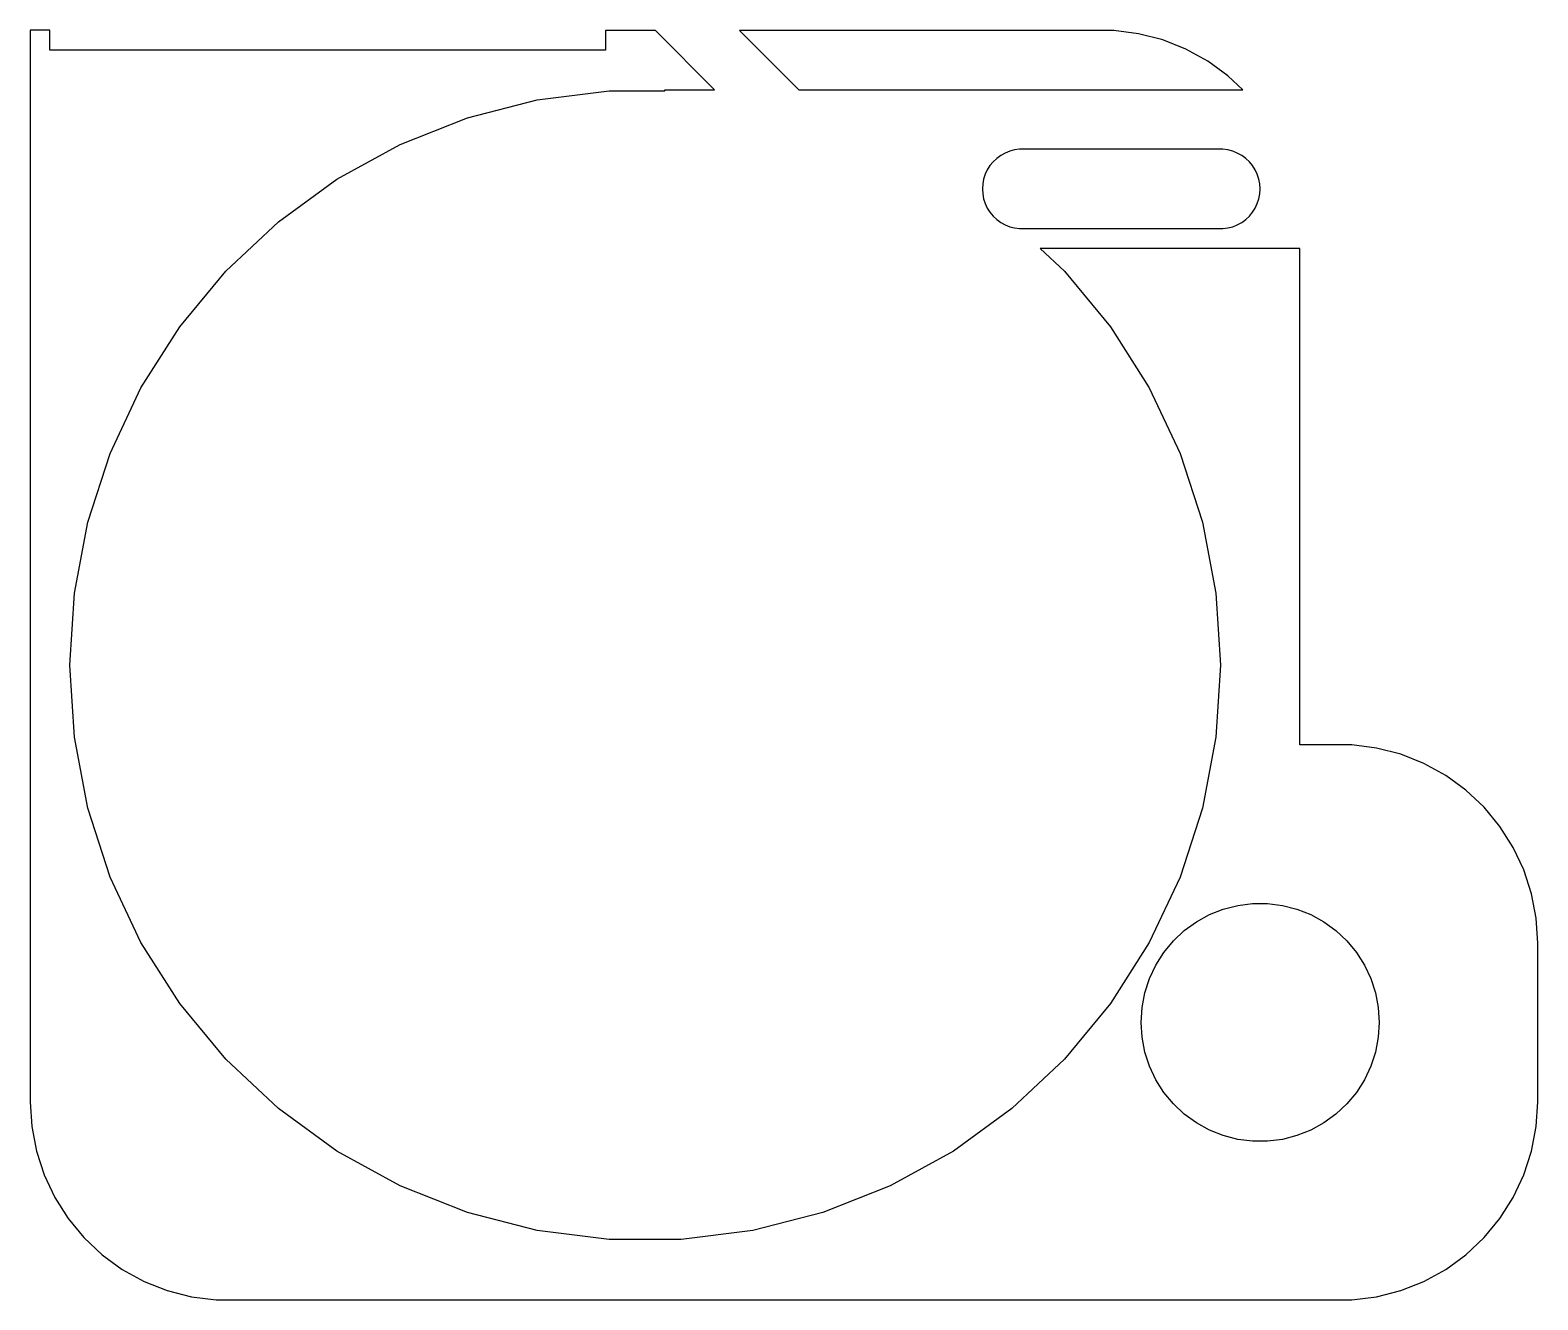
# Model space of a CAD drawing. Header units: metres. Extents: x -16 to 22, y 62 to 94.
import ezdxf

# ---------------------------------------------------------------- set-up
doc = ezdxf.new("R2010")
doc.units = ezdxf.units.M

msp = doc.modelspace()

# ---------------------------------------------------------------- linework, layer by layer
for p, q in [((-15.5, 94), (-16, 94)), ((-16, 94), (-16, 67)), ((-15.5, 93.5), (-15.5, 94)), ((-0.24013, 93.9901), (-1.5, 93.9901)), ((-1.5, 93.9901), (-1.5, 93.5)), ((1.24998, 92.5), (-0.24013, 93.9901)), ((11.3139, 93.9901), (1.88118, 93.9901)), ((1.88118, 93.9901), (3.37131, 92.5)), ((11.9369, 93.9114), (11.3139, 93.9901)), ((12.5451, 93.7553), (11.9369, 93.9114)), ((-1.5, 93.5), (-15.5, 93.5)), ((13.1289, 93.5241), (12.5451, 93.7553)), ((13.6791, 93.2216), (13.1289, 93.5241)), ((14.1871, 92.8526), (13.6791, 93.2216)), ((14.5626, 92.5), (14.1871, 92.8526)), ((-3.21703, 92.2432), (-1.41046, 92.4714)), ((-1.41046, 92.4714), (0, 92.4714)), ((0, 92.4714), (0, 92.5)), ((0, 92.5), (1.24998, 92.5)), ((3.37131, 92.5), (14.5626, 92.5)), ((-4.98074, 91.7903), (-3.21703, 92.2432)), ((-6.6738, 91.12), (-4.98074, 91.7903)), ((-8.26949, 90.2428), (-6.6738, 91.12)), ((8.46417, 90.8443), (8.36256, 90.7705)), ((8.57422, 90.9048), (8.46417, 90.8443)), ((8.69098, 90.951), (8.57422, 90.9048)), ((8.81261, 90.9823), (8.69098, 90.951)), ((8.93719, 90.998), (8.81261, 90.9823)), ((14.0628, 90.998), (8.93719, 90.998)), ((14.1874, 90.9823), (14.0628, 90.998)), ((14.309, 90.951), (14.1874, 90.9823)), ((14.4258, 90.9048), (14.309, 90.951)), ((14.5358, 90.8443), (14.4258, 90.9048)), ((14.6374, 90.7705), (14.5358, 90.8443)), ((8.12369, 90.4818), (8.07022, 90.3681)), ((8.19098, 90.5878), (8.12369, 90.4818)), ((8.27103, 90.6845), (8.19098, 90.5878)), ((8.36256, 90.7705), (8.27103, 90.6845)), ((14.729, 90.6845), (14.6374, 90.7705)), ((14.809, 90.5878), (14.729, 90.6845)), ((14.8763, 90.4818), (14.809, 90.5878)), ((14.9298, 90.3681), (14.8763, 90.4818)), ((-9.74265, 89.1724), (-8.26949, 90.2428)), ((8.00787, 90.1253), (8, 90)), ((8.0314, 90.2487), (8.00787, 90.1253)), ((8.07022, 90.3681), (8.0314, 90.2487)), ((14.9686, 90.2487), (14.9298, 90.3681)), ((14.9921, 90.1253), (14.9686, 90.2487)), ((15, 90), (14.9921, 90.1253)), ((8, 90), (8.00787, 89.8747)), ((8.00787, 89.8747), (8.0314, 89.7513)), ((8.0314, 89.7513), (8.07022, 89.6319)), ((14.9298, 89.6319), (14.9686, 89.7513)), ((14.9686, 89.7513), (14.9921, 89.8747)), ((14.9921, 89.8747), (15, 90)), ((8.07022, 89.6319), (8.12369, 89.5182)), ((8.12369, 89.5182), (8.19098, 89.4122)), ((8.19098, 89.4122), (8.27103, 89.3154)), ((8.27103, 89.3154), (8.36256, 89.2295)), ((14.6374, 89.2295), (14.729, 89.3154)), ((14.729, 89.3154), (14.809, 89.4122)), ((14.809, 89.4122), (14.8763, 89.5182)), ((14.8763, 89.5182), (14.9298, 89.6319)), ((-11.07, 87.9259), (-9.74265, 89.1724)), ((8.36256, 89.2295), (8.46417, 89.1557)), ((8.46417, 89.1557), (8.57422, 89.0952)), ((8.57422, 89.0952), (8.69098, 89.0489)), ((8.69098, 89.0489), (8.81261, 89.0177)), ((8.81261, 89.0177), (8.93719, 89.002)), ((8.93719, 89.002), (14.0628, 89.002)), ((14.0628, 89.002), (14.1874, 89.0177)), ((14.1874, 89.0177), (14.309, 89.0489)), ((14.309, 89.0489), (14.4258, 89.0952)), ((14.4258, 89.0952), (14.5358, 89.1557)), ((14.5358, 89.1557), (14.6374, 89.2295)), ((16, 88.5), (9.45872, 88.5)), ((9.45872, 88.5), (10.07, 87.9259)), ((16, 75.9901), (16, 88.5)), ((-12.2307, 86.5229), (-11.07, 87.9259)), ((10.07, 87.9259), (11.2307, 86.5229)), ((-13.2064, 84.9854), (-12.2307, 86.5229)), ((11.2307, 86.5229), (12.2064, 84.9854)), ((-13.9818, 83.3378), (-13.2064, 84.9854)), ((12.2064, 84.9854), (12.9818, 83.3378)), ((-14.5444, 81.606), (-13.9818, 83.3378)), ((12.9818, 83.3378), (13.5444, 81.606)), ((-14.8857, 79.8173), (-14.5444, 81.606)), ((13.5444, 81.606), (13.8857, 79.8173)), ((-15, 78), (-14.8857, 79.8173)), ((13.8857, 79.8173), (14, 78)), ((-14.8857, 76.1827), (-15, 78)), ((14, 78), (13.8857, 76.1827)), ((-14.5444, 74.394), (-14.8857, 76.1827)), ((13.8857, 76.1827), (13.5444, 74.394)), ((17.3139, 75.9901), (16, 75.9901)), ((17.9369, 75.9114), (17.3139, 75.9901)), ((18.5451, 75.7553), (17.9369, 75.9114)), ((19.1289, 75.5241), (18.5451, 75.7553)), ((19.6791, 75.2216), (19.1289, 75.5241)), ((20.1871, 74.8526), (19.6791, 75.2216)), ((20.6448, 74.4227), (20.1871, 74.8526)), ((-13.9818, 72.6622), (-14.5444, 74.394)), ((13.5444, 74.394), (12.9818, 72.6622)), ((21.0451, 73.9389), (20.6448, 74.4227)), ((21.3815, 73.4088), (21.0451, 73.9389)), ((21.6489, 72.8406), (21.3815, 73.4088)), ((-13.2064, 71.0146), (-13.9818, 72.6622)), ((12.9818, 72.6622), (12.2064, 71.0146)), ((21.8429, 72.2435), (21.6489, 72.8406)), ((21.9606, 71.6267), (21.8429, 72.2435)), ((13.7227, 71.7145), (14.0729, 71.8532)), ((14.0729, 71.8532), (14.4379, 71.9469)), ((14.4379, 71.9469), (14.8116, 71.9941)), ((14.8116, 71.9941), (15.1884, 71.9941)), ((15.1884, 71.9941), (15.5621, 71.9469)), ((15.5621, 71.9469), (15.927, 71.8532)), ((15.927, 71.8532), (16.2773, 71.7145)), ((13.0877, 71.3116), (13.3925, 71.533)), ((13.3925, 71.533), (13.7227, 71.7145)), ((16.2773, 71.7145), (16.6075, 71.533)), ((16.6075, 71.533), (16.9123, 71.3116)), ((22, 71), (21.9606, 71.6267)), ((12.8131, 71.0536), (13.0877, 71.3116)), ((16.9123, 71.3116), (17.1869, 71.0536)), ((-12.2307, 69.4771), (-13.2064, 71.0146)), ((12.2064, 71.0146), (11.2307, 69.4771)), ((12.3711, 70.4453), (12.5729, 70.7634)), ((12.5729, 70.7634), (12.8131, 71.0536)), ((17.1869, 71.0536), (17.427, 70.7634)), ((17.427, 70.7634), (17.6289, 70.4453)), ((22, 67), (22, 71)), ((12.2107, 70.1044), (12.3711, 70.4453)), ((17.6289, 70.4453), (17.7893, 70.1044)), ((12.0942, 69.7461), (12.2107, 70.1044)), ((17.7893, 70.1044), (17.9057, 69.7461)), ((12.0237, 69.376), (12.0942, 69.7461)), ((17.9057, 69.7461), (17.9763, 69.376)), ((-11.07, 68.0741), (-12.2307, 69.4771)), ((11.2307, 69.4771), (10.07, 68.0741)), ((12, 69), (12.0237, 69.376)), ((17.9763, 69.376), (18, 69)), ((12.0237, 68.624), (12, 69)), ((18, 69), (17.9763, 68.624)), ((12.0942, 68.2539), (12.0237, 68.624)), ((17.9763, 68.624), (17.9057, 68.2539)), ((-9.74265, 66.8276), (-11.07, 68.0741)), ((10.07, 68.0741), (8.74265, 66.8276)), ((12.2107, 67.8956), (12.0942, 68.2539)), ((17.9057, 68.2539), (17.7893, 67.8956)), ((12.3711, 67.5547), (12.2107, 67.8956)), ((17.7893, 67.8956), (17.6289, 67.5547)), ((12.5729, 67.2366), (12.3711, 67.5547)), ((17.6289, 67.5547), (17.427, 67.2366)), ((-16, 67), (-15.9606, 66.3733)), ((12.8131, 66.9464), (12.5729, 67.2366)), ((13.0877, 66.6885), (12.8131, 66.9464)), ((17.1869, 66.9464), (16.9123, 66.6885)), ((17.427, 67.2366), (17.1869, 66.9464)), ((21.9606, 66.3733), (22, 67)), ((-8.26949, 65.7572), (-9.74265, 66.8276)), ((8.74265, 66.8276), (7.26949, 65.7572)), ((13.3925, 66.467), (13.0877, 66.6885)), ((16.9123, 66.6885), (16.6075, 66.467)), ((-15.9606, 66.3733), (-15.8429, 65.7566)), ((13.7227, 66.2855), (13.3925, 66.467)), ((14.0729, 66.1468), (13.7227, 66.2855)), ((14.4379, 66.0531), (14.0729, 66.1468)), ((15.927, 66.1468), (15.5621, 66.0531)), ((16.2773, 66.2855), (15.927, 66.1468)), ((16.6075, 66.467), (16.2773, 66.2855)), ((21.8429, 65.7566), (21.9606, 66.3733)), ((-15.8429, 65.7566), (-15.6489, 65.1594)), ((-6.6738, 64.88), (-8.26949, 65.7572)), ((7.26949, 65.7572), (5.6738, 64.88)), ((14.8116, 66.0059), (14.4379, 66.0531)), ((15.1884, 66.0059), (14.8116, 66.0059)), ((15.5621, 66.0531), (15.1884, 66.0059)), ((21.6489, 65.1594), (21.8429, 65.7566)), ((-15.6489, 65.1594), (-15.3815, 64.5912)), ((21.3815, 64.5912), (21.6489, 65.1594)), ((-4.98074, 64.2097), (-6.6738, 64.88)), ((5.6738, 64.88), (3.98074, 64.2097)), ((-15.3815, 64.5912), (-15.0451, 64.0611)), ((21.0451, 64.0611), (21.3815, 64.5912)), ((-15.0451, 64.0611), (-14.6448, 63.5773)), ((-3.21703, 63.7568), (-4.98074, 64.2097)), ((3.98074, 64.2097), (2.21703, 63.7568)), ((20.6448, 63.5773), (21.0451, 64.0611)), ((-14.6448, 63.5773), (-14.1871, 63.1474)), ((-1.41046, 63.5286), (-3.21703, 63.7568)), ((0.41046, 63.5286), (-1.41046, 63.5286)), ((2.21703, 63.7568), (0.41046, 63.5286)), ((20.1871, 63.1474), (20.6448, 63.5773)), ((-14.1871, 63.1474), (-13.6791, 62.7784)), ((19.6791, 62.7784), (20.1871, 63.1474)), ((-13.6791, 62.7784), (-13.1289, 62.4759)), ((19.1289, 62.4759), (19.6791, 62.7784)), ((-13.1289, 62.4759), (-12.5451, 62.2447)), ((18.5451, 62.2447), (19.1289, 62.4759)), ((-12.5451, 62.2447), (-11.9369, 62.0886)), ((-11.9369, 62.0886), (-11.3139, 62.0099)), ((-11.3139, 62.0099), (17.3139, 62.0099)), ((17.3139, 62.0099), (17.9369, 62.0886)), ((17.9369, 62.0886), (18.5451, 62.2447))]:
    msp.add_line(p, q)

doc.saveas('drawing.dxf')
